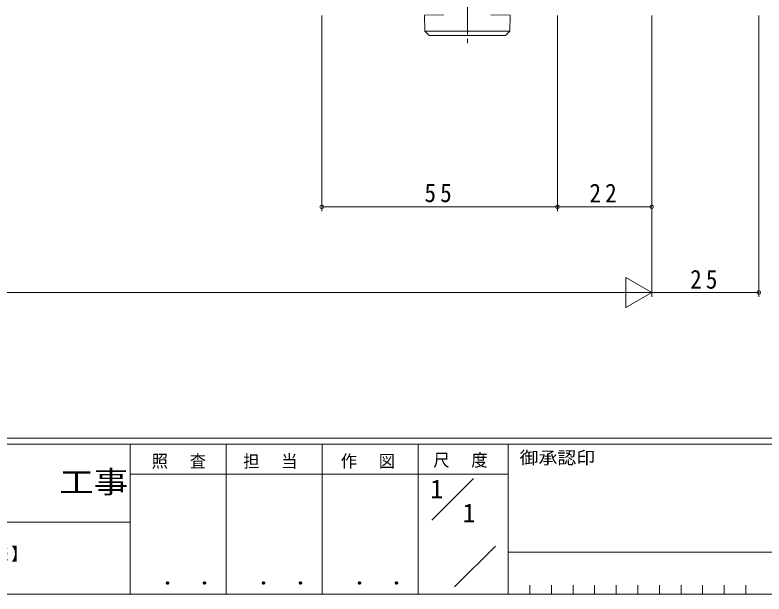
# Model space of a CAD drawing. Units: millimetres on the paper. Extents: x -420 to 373, y -297 to 267.
# Drawn here: x 70.6 to 245.4, y -297 to -161.8 of the extents above; entities that cross this region are included whole.
import ezdxf
from ezdxf.enums import TextEntityAlignment as Align

# ---------------------------------------------------------------- set-up
doc = ezdxf.new("R2010")
doc.units = ezdxf.units.MM
doc.linetypes.add('CHAIN2', pattern=[12, 9, -1, 1, -1])
for name, color, linetype, lineweight in [('0-1_YKK_ZWAK', 7, 'Continuous', 9), ('0-5_YKK_13', 4, 'Continuous', 9), ('0-7_YKK_D', 6, 'Continuous', 9)]:
    doc.layers.add(name, color=color, linetype=linetype, lineweight=lineweight)
doc.layers.add('0-2_USER1', color=3, linetype='Continuous')
doc.styles.add('ＭＳ ゴシック', font='')
doc.styles.get('ＭＳ ゴシック').set_extended_font_data('MS Gothic')

msp = doc.modelspace()

# ---------------------------------------------------------------- linework, layer by layer
at = {"layer": '0-1_YKK_ZWAK'}
for p, q in [((352.3, -260.6), (-417.7, -260.6)), ((314.5, -262), (-417.7, -262)), ((97.5, -262), (97.5, -297)), ((119.9, -262), (119.9, -297)), ((142.3, -262), (142.3, -297)), ((164.7, -262), (164.7, -297)), ((185.7, -262), (185.7, -297)), ((165.684, -268.999), (97.5, -268.999)), ((165.684, -268.999), (185.7, -268.999)), ((167.87, -279.736), (177.564, -270.043)), ((-31.3, -280.199), (97.5, -280.199)), ((173.172, -295.345), (182.696, -285.821)), ((185.7, -287.2), (286.5, -287.2)), ((190.74, -294.9), (190.74, -297)), ((195.78, -294.9), (195.78, -297)), ((200.82, -294.9), (200.82, -297)), ((205.86, -294.9), (205.86, -297)), ((210.9, -294.9), (210.9, -297)), ((215.94, -294.9), (215.94, -297)), ((220.98, -294.9), (220.98, -297)), ((226.02, -294.9), (226.02, -297)), ((231.06, -294.9), (231.06, -297)), ((236.1, -294.9), (236.1, -297)), ((241.14, -294.9), (241.14, -297)), ((-417.7, -297), (314.5, -297))]:
    msp.add_line(p, q, dxfattribs=at)
at = {"layer": '0-5_YKK_13', "linetype": 'CHAIN2'}
msp.add_line((176.172, -133.384), (176.172, -169.315), dxfattribs=at)
at = {"layer": '0-5_YKK_13'}
for p, q in [((170.664, -161.806), (166.188, -161.884)), ((166.188, -161.884), (166.252, -165.584)), ((181.647, -161.806), (186.123, -161.884)), ((186.123, -161.884), (186.059, -165.584)), ((166.252, -165.584), (167.27, -166.584)), ((186.059, -165.584), (166.252, -165.584)), ((185.041, -166.584), (186.059, -165.584)), ((167.27, -166.584), (185.073, -166.584))]:
    msp.add_line(p, q, dxfattribs=at)
at = {"layer": '0-7_YKK_D'}
for p, q in [((142.174, -161.954), (142.174, -207.584)), ((197.174, -161.954), (197.174, -207.584)), ((197.174, -161.954), (197.174, -207.584)), ((219.174, -161.954), (219.174, -227.584)), ((219.174, -161.954), (219.174, -207.584)), ((219.174, -161.954), (219.174, -227.584)), ((244.174, -161.954), (244.174, -227.584)), ((142.174, -206.584), (197.174, -206.584)), ((197.174, -206.584), (219.174, -206.584)), ((213.111, -223.084), (213.111, -230.084)), ((219.174, -226.584), (213.111, -223.084)), ((212.174, -226.584), (-73.826, -226.584)), ((219.174, -226.584), (207.049, -226.584)), ((219.174, -226.584), (213.111, -230.084)), ((244.174, -226.584), (219.174, -226.584))]:
    msp.add_line(p, q, dxfattribs=at)
for centre in [(142.174, -206.584), (197.174, -206.584), (197.174, -206.584), (219.174, -206.584), (244.174, -226.584)]:
    msp.add_circle(centre, 0.425, dxfattribs=at)

# ---------------------------------------------------------------- texts
at = {"layer": '0-1_YKK_ZWAK', "style": 'ＭＳ ゴシック', "width": 1.1}
msp.add_text('御承認印', height=2.933, dxfattribs=at).set_placement((188.367, -267.533), align=Align.BOTTOM_LEFT)
at = {"layer": '0-1_YKK_ZWAK', "color": 2, "style": 'ＭＳ ゴシック', "width": 1.15}
msp.add_text('工事', height=5.132, dxfattribs=at).set_placement((80.931, -274.956), align=Align.BOTTOM_LEFT)
at = {"layer": '0-1_YKK_ZWAK', "color": 3, "style": 'ＭＳ ゴシック', "width": 1.15}
for p in [(101.955, -295.946), (124.355, -295.946), (146.755, -295.946)]:
    msp.add_text(' ． ．', height=3.666, dxfattribs=at).set_placement(p, align=Align.BOTTOM_LEFT)
at = {"layer": '0-1_YKK_ZWAK', "char_height": 2.933, "attachment_point": 7, "style": 'ＭＳ ゴシック'}
for s, insert in [('\\T1.17;\\W0.95;尺\\~\\~度', (168.212, -267.537)), ('\\T1.17;\\W0.95;照\\~\\~査', (102.489, -267.78)), ('\\T1.17;\\W0.95;担\\~\\~当', (123.855, -267.78)), ('\\T1.17;\\W0.95;作\\~\\~図', (146.62, -267.762))]:
    msp.add_mtext(s, dxfattribs=dict(at, insert=insert))
at = {"layer": '0-2_USER1', "style": 'ＭＳ ゴシック'}
for p in [(167.5, -275.999), (175.033, -281.599)]:
    msp.add_text('1', height=4.399, dxfattribs=at).set_placement(p, align=Align.BOTTOM_LEFT)
at = {"layer": '0-2_USER1', "color": 7, "insert": (-26.903, -289.449), "char_height": 2.933, "attachment_point": 7, "style": 'ＭＳ ゴシック'}
msp.add_mtext('\\T1.15;EXIMA32\\~たてすべり出し窓【非常用進入口仕様】\\~', dxfattribs=at)
at = {"layer": '0-7_YKK_D', "color": 3, "char_height": 4.399, "attachment_point": 7, "style": 'ＭＳ ゴシック'}
for s, insert in [('\\T1.36;\\W0.9;55', (166.154, -205.584)), ('\\T1.36;\\W0.9;22', (204.654, -205.584)), ('\\T1.36;\\W0.9;25', (228.154, -225.784))]:
    msp.add_mtext(s, dxfattribs=dict(at, insert=insert))

doc.saveas('drawing.dxf')
